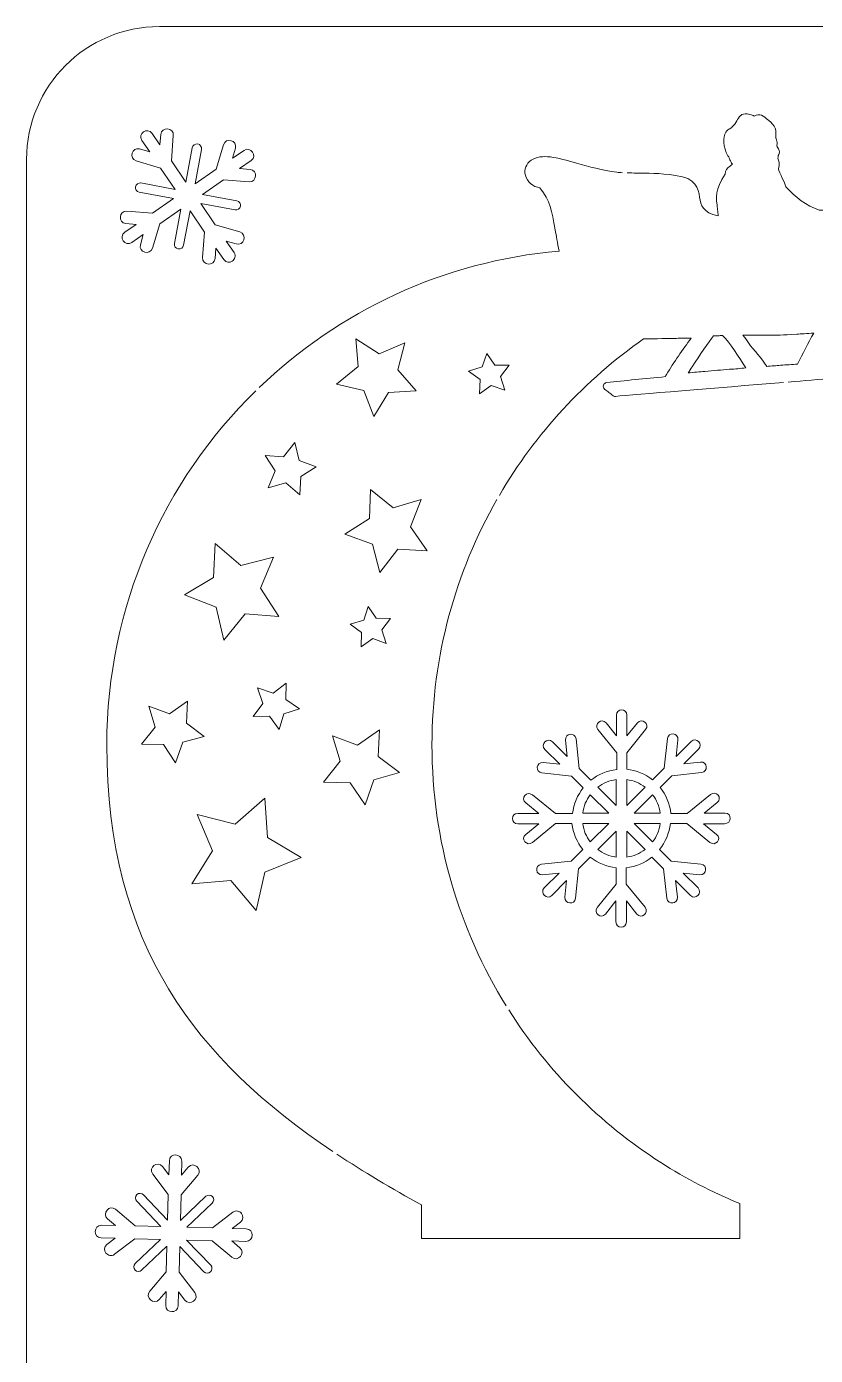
# Model space of a CAD drawing. Header units: inches. Extents: x 0 to 152, y 0 to 203.
# Drawn here: x 0 to 74.3, y 77.9 to 203.2 of the extents above; entities that cross this region are included whole.
import ezdxf

# ---------------------------------------------------------------- set-up
doc = ezdxf.new("R2010")
doc.units = ezdxf.units.IN
doc.header["$MEASUREMENT"] = 0
doc.layers.add('_U+0421_U+043B_U+043E_U+0439 1', color=7, linetype='Continuous')

msp = doc.modelspace()

# ---------------------------------------------------------------- linework, layer by layer
at = {"layer": '_U+0421_U+043B_U+043E_U+0439 1', "color": 1, "lineweight": 5, "true_color": 0xff0000}
for points in [[(34.98, 170.83), (35.64, 173.37), (33.22, 172.34), (31.01, 173.75), (31.24, 171.14), (29.21, 169.47), (31.77, 168.87), (32.73, 166.43), (34.09, 168.68), (36.71, 168.84), (34.98, 170.83)], [(45.47, 171.26), (44.12, 171.27), (43.36, 172.38), (42.94, 171.1), (41.65, 170.72), (42.73, 169.93), (42.69, 168.58), (43.79, 169.37), (45.06, 168.91), (44.64, 170.19), (45.47, 171.26)], [(25.69, 162.29), (25.29, 163.97), (24.2, 162.63), (22.48, 162.76), (23.42, 161.32), (22.76, 159.72), (24.43, 160.17), (25.74, 159.05), (25.83, 160.77), (27.3, 161.67), (25.69, 162.29)], [(36.18, 156.03), (37.17, 158.59), (34.53, 157.82), (32.4, 159.56), (32.32, 156.81), (30, 155.32), (32.59, 154.39), (33.3, 151.73), (34.98, 153.91), (37.73, 153.75), (36.18, 156.03)], [(22.05, 150.24), (23.28, 153.18), (20.2, 152.37), (17.78, 154.45), (17.6, 151.26), (14.88, 149.61), (17.85, 148.45), (18.58, 145.35), (20.6, 147.82), (23.77, 147.56), (22.05, 150.24)], [(34.3, 147.39), (32.95, 147.4), (32.19, 148.51), (31.77, 147.23), (30.48, 146.85), (31.56, 146.06), (31.52, 144.71), (32.61, 145.5), (33.88, 145.04), (33.48, 146.33), (34.3, 147.39)], [(24.44, 139.74), (24.45, 141.28), (23.22, 140.35), (21.76, 140.83), (22.27, 139.37), (21.36, 138.13), (22.9, 138.16), (23.8, 136.91), (24.24, 138.39), (25.71, 138.86), (24.44, 139.74)], [(15.07, 137.52), (15.16, 139.58), (13.47, 138.4), (11.53, 139.13), (12.13, 137.15), (10.84, 135.54), (12.91, 135.49), (14.04, 133.77), (14.72, 135.72), (16.72, 136.27), (15.07, 137.52)], [(33.13, 134.37), (33.25, 136.88), (31.18, 135.45), (28.82, 136.33), (29.56, 133.92), (27.98, 131.96), (30.5, 131.9), (31.89, 129.8), (32.71, 132.18), (35.14, 132.85), (33.13, 134.37)], [(22.69, 126.74), (22.44, 130.44), (19.66, 127.99), (16.07, 128.89), (17.53, 125.49), (15.56, 122.35), (19.25, 122.69), (21.63, 119.85), (22.44, 123.47), (25.88, 124.84), (22.69, 126.74)]]:
    msp.add_lwpolyline(points, dxfattribs=at)
for points, knots in [([(139.88, 0), (139.88, 0), (12.52, 0), (12.52, 0), (5.61, 0), (0, 5.61), (0, 12.52), (0, 12.52), (0, 190.68), (0, 190.68), (0, 197.59), (5.61, 203.2), (12.52, 203.2), (12.52, 203.2), (139.88, 203.2), (139.88, 203.2), (146.79, 203.2), (152.4, 197.59), (152.4, 190.68), (152.4, 190.68), (152.4, 12.52), (152.4, 12.52), (152.4, 5.61), (146.79, 0), (139.88, 0)], [0, 0, 0, 0, 1, 1, 1, 2, 2, 2, 3, 3, 3, 4, 4, 4, 5, 5, 5, 6, 6, 6, 7, 7, 7, 8, 8, 8, 8]), ([(56.59, 189.41), (56.88, 189.4), (57.18, 189.39), (57.5, 189.39), (58.47, 189.39), (59.58, 189.38), (61.15, 189.17), (63.1, 188.93), (63.28, 187.92), (63.42, 187.11), (63.55, 186.34), (63.66, 185.67), (65.18, 185.35), (65.16, 185.55), (65.13, 185.74), (65.11, 185.91), (64.96, 187.15), (64.87, 187.84), (65.82, 189.28), (65.8, 189.67), (66.03, 189.84), (66.23, 190), (66.31, 190.06), (66.41, 190.14), (66.51, 190.24), (66.4, 190.36), (66.34, 190.49), (66.28, 190.63), (66.24, 190.74), (66.19, 190.86), (66.09, 191.01), (65.61, 191.83), (65.62, 192.79), (65.9, 193.23), (66.03, 193.42), (66.16, 193.51), (66.26, 193.57), (66.36, 193.63), (66.45, 193.68), (66.58, 193.84), (66.79, 194.08), (66.91, 194.27), (67, 194.43), (67.24, 194.84), (67.46, 195.11), (68.15, 194.91), (68.31, 194.88), (68.44, 194.82), (68.55, 194.76), (69.04, 195.1), (69.49, 194.72), (69.83, 194.43), (70.62, 193.81), (70.65, 193.45), (70.6, 192.67), (70.61, 192.66), (70.61, 192.65), (70.62, 192.64), (70.67, 192.51), (70.75, 192.32), (70.71, 192.11), (70.71, 192.05), (70.69, 192), (70.68, 191.95), (70.7, 191.89), (70.74, 191.83), (70.78, 191.77), (70.87, 191.63), (71, 191.44), (70.92, 191.22), (70.9, 191.16), (70.88, 191.1), (70.82, 191.05), (70.83, 190.96), (70.82, 190.88), (70.78, 190.79), (70.89, 190.57), (70.99, 190.22), (70.86, 189.78), (70.83, 189.65), (71.07, 189.17), (71.2, 188.92), (71.36, 188.61), (71.49, 188.33), (71.54, 188.09), (72.41, 187.1), (73.49, 186.33), (74.69, 185.88), (74.69, 185.88), (74.71, 185.88), (74.71, 185.88), (75.58, 185.96), (76.3, 185.26), (76.67, 184.53), (78.32, 184.05), (79.99, 183.68), (81.68, 183.42), (81.69, 185.26), (81.94, 187.02), (83.72, 187.25), (84.51, 187.36), (85.19, 187.1), (85.56, 186.53), (85.93, 185.98), (85.95, 185.24), (85.61, 184.67), (85.41, 184.33), (84.85, 183.73), (84.18, 183.91), (84.07, 183.94), (83.97, 183.99), (83.88, 184.06), (83.94, 183.84), (84.02, 183.53), (84.16, 183.11), (86.61, 182.88), (89.08, 182.89), (91.55, 183.13), (91.43, 183.41), (91.32, 183.74), (91.33, 184.23), (90.98, 184.27), (90.67, 184.45), (90.47, 184.73), (90.24, 185.06), (90.22, 185.46), (90.43, 185.82), (90.51, 185.95), (90.68, 186.02), (90.83, 185.97), (91.86, 185.68), (91.9, 185.71), (92.22, 185.95), (92.65, 186.26), (93.37, 186.78), (95.78, 187.33)], [0, 0, 0, 0, 1, 1, 1, 2, 2, 2, 3, 3, 3, 4, 4, 4, 5, 5, 5, 6, 6, 6, 7, 7, 7, 8, 8, 8, 9, 9, 9, 10, 10, 10, 11, 11, 11, 12, 12, 12, 13, 13, 13, 14, 14, 14, 15, 15, 15, 16, 16, 16, 17, 17, 17, 18, 18, 18, 19, 19, 19, 20, 20, 20, 21, 21, 21, 22, 22, 22, 23, 23, 23, 24, 24, 24, 25, 25, 25, 26, 26, 26, 27, 27, 27, 28, 28, 28, 29, 29, 29, 30, 30, 30, 31, 31, 31, 32, 32, 32, 33, 33, 33, 34, 34, 34, 35, 35, 35, 36, 36, 36, 37, 37, 37, 38, 38, 38, 39, 39, 39, 40, 40, 40, 41, 41, 41, 42, 42, 42, 43, 43, 43, 44, 44, 44, 45, 45, 45, 45]), ([(21.92, 169.16), (29.39, 176.35), (39.25, 181.07), (50.18, 182.03), (50.02, 182.81), (49.91, 183.48), (49.81, 184.04), (49.49, 185.89), (49.34, 186.76), (48.37, 187.98), (47.71, 188.1), (47.16, 188.58), (47, 189.19), (46.86, 189.73), (47.06, 190.26), (47.56, 190.6), (48.51, 191.26), (49.98, 190.84), (51.83, 190.32), (52.97, 190), (54.27, 189.63), (55.62, 189.47), (55.8, 189.45), (55.96, 189.43), (56.14, 189.42)], [0, 0, 0, 0, 1, 1, 1, 2, 2, 2, 3, 3, 3, 4, 4, 4, 5, 5, 5, 6, 6, 6, 7, 7, 7, 8, 8, 8, 8]), ([(71.75, 169.68), (74.81, 169.93), (77.56, 170.16), (79.22, 170.29), (80.33, 170.38), (81, 170.45), (81.02, 170.44), (81.14, 170.45), (81.26, 170.46), (81.38, 170.47), (84.49, 170.74), (86.04, 171.89), (86.79, 172.84), (87.47, 173.69), (87.75, 174.7), (87.59, 175.68), (87.49, 176.28), (87.23, 176.81), (86.92, 177.23), (86.52, 177.87), (85.95, 178.42), (85.32, 178.9), (85.23, 179.59), (85.04, 180.29), (84.83, 180.97), (86.98, 180.77), (89.18, 180.81), (91.38, 181.09), (91.26, 180.91), (91.14, 180.79), (91.04, 180.69), (90.52, 180.17), (90.43, 179.81), (90.84, 177.73), (90.97, 177.05), (90.97, 177.03), (90.92, 176.71), (90.9, 176.54), (90.87, 176.31), (90.84, 175.93), (90.8, 175.54), (90.78, 175.25), (90.96, 175.08), (91.02, 175.01), (91.12, 174.97), (91.21, 174.96), (91.3, 174.83), (91.44, 174.74), (91.62, 174.68), (91.89, 174.6), (92.31, 174.59), (92.69, 174.8), (92.79, 174.86), (92.85, 174.97), (92.86, 175.09), (92.87, 175.21), (92.82, 175.32), (92.72, 175.39), (92.49, 175.56), (92.37, 175.76), (92.31, 176.1), (91.87, 178.53), (92.04, 179.1), (92.9, 179.94), (93.22, 180.26), (93.48, 180.42), (93.76, 180.6), (94.08, 180.79), (94.4, 180.98), (94.78, 181.38), (94.71, 181.23), (94.66, 181.1), (94.62, 181), (94.47, 180.62), (94.46, 180.61), (94.4, 180.54), (94.36, 180.51), (94.33, 180.49), (94.3, 180.46), (94.19, 180.38), (94.05, 180.27), (94, 180.07), (93.9, 179.64), (94.3, 179.39), (94.69, 179.14), (94.79, 179.08), (94.89, 179.02), (95, 178.94), (95.33, 178.73), (95.43, 178.62), (95.54, 178.49), (95.66, 178.35), (95.81, 178.19), (96.22, 177.92), (96.22, 177.92), (96.32, 177.86), (96.32, 177.86), (97.3, 177.23), (97.44, 177.13), (97.46, 176.84), (97.45, 176.81), (97.43, 176.75), (97.44, 176.67), (97.45, 176.58), (97.49, 176.49), (97.56, 176.43), (97.68, 176.33), (97.81, 176.31), (97.91, 176.3), (97.92, 176.25), (97.94, 176.18), (97.98, 176.11), (98.1, 175.85), (98.28, 175.68), (98.51, 175.6), (98.67, 175.54), (98.93, 175.51), (99.23, 175.68), (99.38, 175.76), (99.45, 175.94), (99.4, 176.1), (98.98, 177.38), (98.81, 177.54), (98.23, 177.95), (98.23, 177.95), (98.1, 178.04), (98.1, 178.04), (96.5, 179.25), (96.3, 179.62), (96.28, 179.7), (96.18, 180.11), (96.74, 180.66), (97.11, 181.03), (97.18, 181.1), (97.25, 181.16), (97.31, 181.23), (97.76, 181.18), (98.29, 181.21), (98.74, 181.25)], [0, 0, 0, 0, 1, 1, 1, 2, 2, 2, 3, 3, 3, 4, 4, 4, 5, 5, 5, 6, 6, 6, 7, 7, 7, 8, 8, 8, 9, 9, 9, 10, 10, 10, 11, 11, 11, 12, 12, 12, 13, 13, 13, 14, 14, 14, 15, 15, 15, 16, 16, 16, 17, 17, 17, 18, 18, 18, 19, 19, 19, 20, 20, 20, 21, 21, 21, 22, 22, 22, 23, 23, 23, 24, 24, 24, 25, 25, 25, 26, 26, 26, 27, 27, 27, 28, 28, 28, 29, 29, 29, 30, 30, 30, 31, 31, 31, 32, 32, 32, 33, 33, 33, 34, 34, 34, 35, 35, 35, 36, 36, 36, 37, 37, 37, 38, 38, 38, 39, 39, 39, 40, 40, 40, 41, 41, 41, 42, 42, 42, 43, 43, 43, 44, 44, 44, 45, 45, 45, 46, 46, 46, 46]), ([(72.58, 174.2), (71.05, 174.1), (71.05, 174.1), (69.14, 174.1), (68.71, 174.09), (68.17, 174.09), (67.5, 174.09), (67.68, 173.86), (67.85, 173.63), (68.01, 173.39), (68.56, 172.62), (69.25, 171.96), (69.74, 171.16), (70.19, 171.19), (70.63, 171.22), (71.04, 171.26), (71.61, 171.3), (72.15, 171.34), (72.63, 171.37), (73.13, 172.36), (73.62, 173.35), (74.18, 174.29), (73.5, 174.25), (72.98, 174.22), (72.58, 174.2)], [0, 0, 0, 0, 1, 1, 1, 2, 2, 2, 3, 3, 3, 4, 4, 4, 5, 5, 5, 6, 6, 6, 7, 7, 7, 8, 8, 8, 8]), ([(44.55, 158.99), (47.96, 164.84), (52.61, 169.88), (58.14, 173.76), (58.89, 173.75), (59.87, 173.77), (61.24, 173.8), (61.66, 173.81), (62.13, 173.82), (62.63, 173.82), (61.8, 172.72), (61.02, 171.57), (60.29, 170.39), (60.25, 170.32), (60.22, 170.25), (60.21, 170.19), (58.26, 170.01), (56.34, 169.81), (54.66, 169.63), (54.52, 169.62), (54.4, 169.52), (54.36, 169.38), (54.32, 169.25), (54.36, 169.1), (54.47, 169.01), (54.6, 168.9), (54.73, 168.8), (54.86, 168.7), (54.98, 168.61), (55.1, 168.51), (55.23, 168.41), (55.3, 168.35), (55.39, 168.32), (55.48, 168.33), (57.44, 168.5), (64.96, 169.12), (71.31, 169.64)], [0, 0, 0, 0, 1, 1, 1, 2, 2, 2, 3, 3, 3, 4, 4, 4, 5, 5, 5, 6, 6, 6, 7, 7, 7, 8, 8, 8, 9, 9, 9, 10, 10, 10, 11, 11, 11, 12, 12, 12, 12]), ([(65.57, 174.06), (65.44, 174.06), (65.3, 174.05), (65.16, 174.05), (65.02, 174.04), (64.88, 174.04), (64.74, 174.04), (64.21, 173.42), (63.45, 172.25), (62.72, 171.13), (62.59, 170.93), (62.47, 170.73), (62.34, 170.54), (62.87, 170.6), (63.4, 170.64), (63.92, 170.69), (64.7, 170.76), (65.48, 170.82), (66.24, 170.88), (66.76, 170.92), (67.26, 170.96), (67.76, 171.01), (67.18, 171.99), (66.28, 173.38), (65.57, 174.06)], [0, 0, 0, 0, 1, 1, 1, 2, 2, 2, 3, 3, 3, 4, 4, 4, 5, 5, 5, 6, 6, 6, 7, 7, 7, 8, 8, 8, 8]), ([(21.59, 168.85), (12.93, 160.37), (7.56, 148.54), (7.56, 135.47), (7.56, 116.56), (15.98, 105.77), (28.86, 97.12)], [0, 0, 0, 0, 1, 1, 1, 2, 2, 2, 2]), ([(44.32, 158.61), (40.42, 151.78), (38.2, 143.89), (38.2, 135.47), (38.2, 126.44), (40.76, 118.01), (45.19, 110.86)], [0, 0, 0, 0, 1, 1, 1, 2, 2, 2, 2]), ([(45.43, 110.48), (49.09, 104.7), (53.99, 99.78), (59.75, 96.09), (62.1, 94.58), (64.59, 93.28), (67.21, 92.21), (67.21, 92.21), (67.21, 92.08), (67.21, 92.08), (67.21, 92.08), (67.21, 88.91), (67.21, 88.91), (67.21, 88.91), (37.21, 88.91), (37.21, 88.91), (37.21, 88.91), (37.21, 92.08), (37.21, 92.08), (34.41, 93.63), (31.74, 95.21), (29.24, 96.87)], [0, 0, 0, 0, 1, 1, 1, 2, 2, 2, 3, 3, 3, 4, 4, 4, 5, 5, 5, 6, 6, 6, 7, 7, 7, 7])]:
    msp.add_open_spline(points, degree=3, knots=knots, dxfattribs=at)
at = {"layer": '_U+0421_U+043B_U+043E_U+0439 1', "color": 7, "lineweight": 5, "true_color": 0xffffff}
for points, knots in [([(9.45, 185.8), (9.45, 185.8), (11.85, 185.61), (11.85, 185.61), (11.85, 185.61), (13.84, 186.98), (13.84, 186.98), (13.84, 186.98), (10.61, 187.58), (10.61, 187.58), (10.37, 187.63), (10.21, 187.86), (10.25, 188.1), (10.3, 188.33), (10.53, 188.49), (10.77, 188.45), (10.77, 188.45), (14, 187.85), (14, 187.85), (14, 187.85), (12.63, 189.85), (12.63, 189.85), (12.63, 189.85), (10.33, 190.53), (10.33, 190.53), (9.59, 190.75), (9.92, 191.88), (10.65, 191.66), (10.65, 191.66), (11.6, 191.38), (11.6, 191.38), (11.6, 191.38), (10.86, 192.47), (10.86, 192.47), (10.42, 193.1), (11.39, 193.76), (11.82, 193.13), (11.82, 193.13), (12.57, 192.05), (12.57, 192.05), (12.57, 192.05), (12.65, 193.03), (12.65, 193.03), (12.68, 193.4), (12.99, 193.59), (13.28, 193.55), (13.59, 193.53), (13.86, 193.31), (13.82, 192.93), (13.82, 192.93), (13.64, 190.54), (13.64, 190.54), (13.64, 190.54), (15.01, 188.54), (15.01, 188.54), (15.01, 188.54), (15.61, 191.78), (15.61, 191.78), (15.65, 192.01), (15.89, 192.17), (16.12, 192.13), (16.35, 192.09), (16.52, 191.85), (16.47, 191.62), (16.47, 191.62), (15.87, 188.38), (15.87, 188.38), (15.87, 188.38), (17.87, 189.76), (17.87, 189.76), (17.87, 189.76), (18.55, 192.06), (18.55, 192.06), (18.66, 192.42), (19, 192.51), (19.28, 192.44), (19.56, 192.37), (19.78, 192.09), (19.68, 191.73), (19.68, 191.73), (19.4, 190.78), (19.4, 190.78), (19.4, 190.78), (20.49, 191.53), (20.49, 191.53), (21.12, 191.96), (21.79, 191), (21.16, 190.56), (21.16, 190.56), (20.07, 189.81), (20.07, 189.81), (20.07, 189.81), (21.06, 189.73), (21.06, 189.73), (21.8, 189.67), (21.72, 188.51), (20.96, 188.56), (20.96, 188.56), (18.56, 188.75), (18.56, 188.75), (18.56, 188.75), (16.57, 187.38), (16.57, 187.38), (16.57, 187.38), (19.8, 186.78), (19.8, 186.78), (20.03, 186.73), (20.2, 186.5), (20.15, 186.26), (20.11, 186.03), (19.87, 185.87), (19.64, 185.91), (19.64, 185.91), (16.41, 186.51), (16.41, 186.51), (16.41, 186.51), (17.78, 184.51), (17.78, 184.51), (17.78, 184.51), (20.08, 183.83), (20.08, 183.83), (20.82, 183.61), (20.49, 182.48), (19.75, 182.7), (19.75, 182.7), (18.81, 182.98), (18.81, 182.98), (18.81, 182.98), (19.55, 181.89), (19.55, 181.89), (19.77, 181.58), (19.62, 181.24), (19.38, 181.08), (19.15, 180.92), (18.8, 180.91), (18.58, 181.23), (18.58, 181.23), (17.84, 182.31), (17.84, 182.31), (17.84, 182.31), (17.76, 181.33), (17.76, 181.33), (17.72, 180.96), (17.41, 180.77), (17.13, 180.81), (16.82, 180.83), (16.55, 181.05), (16.59, 181.43), (16.59, 181.43), (16.77, 183.82), (16.77, 183.82), (16.77, 183.82), (15.4, 185.82), (15.4, 185.82), (15.4, 185.82), (14.8, 182.58), (14.8, 182.58), (14.76, 182.35), (14.52, 182.19), (14.29, 182.23), (14.05, 182.27), (13.89, 182.51), (13.94, 182.74), (13.94, 182.74), (14.53, 185.98), (14.53, 185.98), (14.53, 185.98), (12.54, 184.61), (12.54, 184.61), (12.54, 184.61), (11.85, 182.3), (11.85, 182.3), (11.75, 181.94), (11.41, 181.85), (11.13, 181.92), (10.85, 181.99), (10.62, 182.27), (10.73, 182.63), (10.73, 182.63), (11, 183.58), (11, 183.58), (11, 183.58), (9.92, 182.83), (9.92, 182.83), (9.29, 182.4), (8.62, 183.36), (9.25, 183.8), (9.25, 183.8), (10.34, 184.55), (10.34, 184.55), (10.34, 184.55), (9.35, 184.63), (9.35, 184.63), (8.61, 184.69), (8.68, 185.85), (9.45, 185.8)], [0, 0, 0, 0, 1, 1, 1, 2, 2, 2, 3, 3, 3, 4, 4, 4, 5, 5, 5, 6, 6, 6, 7, 7, 7, 8, 8, 8, 9, 9, 9, 10, 10, 10, 11, 11, 11, 12, 12, 12, 13, 13, 13, 14, 14, 14, 15, 15, 15, 16, 16, 16, 17, 17, 17, 18, 18, 18, 19, 19, 19, 20, 20, 20, 21, 21, 21, 22, 22, 22, 23, 23, 23, 24, 24, 24, 25, 25, 25, 26, 26, 26, 27, 27, 27, 28, 28, 28, 29, 29, 29, 30, 30, 30, 31, 31, 31, 32, 32, 32, 33, 33, 33, 34, 34, 34, 35, 35, 35, 36, 36, 36, 37, 37, 37, 38, 38, 38, 39, 39, 39, 40, 40, 40, 41, 41, 41, 42, 42, 42, 43, 43, 43, 44, 44, 44, 45, 45, 45, 46, 46, 46, 47, 47, 47, 48, 48, 48, 49, 49, 49, 50, 50, 50, 51, 51, 51, 52, 52, 52, 53, 53, 53, 54, 54, 54, 55, 55, 55, 56, 56, 56, 57, 57, 57, 58, 58, 58, 59, 59, 59, 60, 60, 60, 61, 61, 61, 62, 62, 62, 63, 63, 63, 64, 64, 64, 65, 65, 65, 65]), ([(46.29, 128.02), (46.29, 128.02), (48.26, 128.02), (48.26, 128.02), (48.26, 128.02), (47.03, 127.03), (47.03, 127.03), (46.51, 126.62), (47.14, 125.85), (47.66, 126.26), (47.66, 126.26), (49.85, 128.05), (49.85, 128.05), (49.85, 128.05), (51.39, 128.05), (51.39, 128.05), (51.5, 127.14), (51.86, 126.29), (52.4, 125.61), (52.4, 125.61), (51.31, 124.51), (51.31, 124.51), (51.31, 124.51), (48.51, 124.21), (48.51, 124.21), (47.85, 124.12), (47.96, 123.14), (48.62, 123.22), (48.62, 123.22), (50.18, 123.38), (50.18, 123.38), (50.18, 123.38), (48.78, 121.98), (48.78, 121.98), (48.32, 121.52), (49.03, 120.8), (49.5, 121.27), (49.5, 121.27), (50.89, 122.67), (50.89, 122.67), (50.89, 122.67), (50.73, 121.11), (50.73, 121.11), (50.68, 120.45), (51.66, 120.34), (51.72, 121), (51.72, 121), (52.02, 123.79), (52.02, 123.79), (52.02, 123.79), (53.12, 124.89), (53.12, 124.89), (53.8, 124.34), (54.65, 123.99), (55.56, 123.88), (55.56, 123.88), (55.56, 122.34), (55.56, 122.34), (55.56, 122.34), (53.78, 120.15), (53.78, 120.15), (53.36, 119.62), (54.13, 118.99), (54.54, 119.51), (54.54, 119.51), (55.53, 120.75), (55.53, 120.75), (55.53, 120.75), (55.53, 118.77), (55.53, 118.77), (55.53, 118.12), (56.52, 118.12), (56.52, 118.77), (56.52, 118.77), (56.52, 120.75), (56.52, 120.75), (56.52, 120.75), (57.51, 119.51), (57.51, 119.51), (57.92, 118.99), (58.69, 119.62), (58.28, 120.15), (58.28, 120.15), (56.49, 122.34), (56.49, 122.34), (56.49, 122.34), (56.49, 123.88), (56.49, 123.88), (57.42, 123.99), (58.25, 124.34), (58.93, 124.89), (58.93, 124.89), (60.03, 123.79), (60.03, 123.79), (60.03, 123.79), (60.33, 121), (60.33, 121), (60.42, 120.34), (61.4, 120.45), (61.32, 121.11), (61.32, 121.11), (61.16, 122.67), (61.16, 122.67), (61.16, 122.67), (62.56, 121.27), (62.56, 121.27), (63.02, 120.8), (63.73, 121.52), (63.27, 121.98), (63.27, 121.98), (61.87, 123.38), (61.87, 123.38), (61.87, 123.38), (63.43, 123.22), (63.43, 123.22), (64.09, 123.16), (64.2, 124.15), (63.54, 124.21), (63.54, 124.21), (60.74, 124.51), (60.74, 124.51), (60.74, 124.51), (59.65, 125.61), (59.65, 125.61), (60.2, 126.29), (60.55, 127.14), (60.66, 128.05), (60.66, 128.05), (62.2, 128.05), (62.2, 128.05), (62.2, 128.05), (64.39, 126.26), (64.39, 126.26), (64.91, 125.85), (65.55, 126.62), (65.02, 127.03), (65.02, 127.03), (63.79, 128.02), (63.79, 128.02), (63.79, 128.02), (65.76, 128.02), (65.76, 128.02), (66.48, 128.05), (66.48, 129.03), (65.82, 129.03), (65.82, 129.03), (63.84, 129.03), (63.84, 129.03), (63.84, 129.03), (65.08, 130.02), (65.08, 130.02), (65.6, 130.43), (64.97, 131.2), (64.45, 130.79), (64.45, 130.79), (62.25, 129.01), (62.25, 129.01), (62.25, 129.01), (60.72, 129.01), (60.72, 129.01), (60.61, 129.94), (60.25, 130.76), (59.7, 131.45), (59.7, 131.45), (60.8, 132.55), (60.8, 132.55), (60.8, 132.55), (63.6, 132.85), (63.6, 132.85), (64.26, 132.93), (64.15, 133.92), (63.49, 133.84), (63.49, 133.84), (61.92, 133.67), (61.92, 133.67), (61.92, 133.67), (63.32, 135.07), (63.32, 135.07), (63.79, 135.54), (63.08, 136.25), (62.61, 135.78), (62.61, 135.78), (61.21, 134.38), (61.21, 134.38), (61.21, 134.38), (61.38, 135.95), (61.38, 135.95), (61.43, 136.61), (60.44, 136.72), (60.39, 136.06), (60.39, 136.06), (60.09, 133.26), (60.09, 133.26), (60.09, 133.26), (58.99, 132.16), (58.99, 132.16), (58.3, 132.71), (57.45, 133.07), (56.55, 133.18), (56.55, 133.18), (56.55, 134.71), (56.55, 134.71), (56.55, 134.71), (58.33, 136.91), (58.33, 136.91), (58.74, 137.43), (57.97, 138.06), (57.56, 137.54), (57.56, 137.54), (56.57, 136.31), (56.57, 136.31), (56.57, 136.31), (56.57, 138.28), (56.57, 138.28), (56.57, 138.94), (55.59, 138.94), (55.59, 138.28), (55.59, 138.28), (55.59, 136.31), (55.59, 136.31), (55.59, 136.31), (54.6, 137.54), (54.6, 137.54), (54.19, 138.06), (53.42, 137.43), (53.83, 136.91), (53.83, 136.91), (55.61, 134.71), (55.61, 134.71), (55.61, 134.71), (55.61, 133.15), (55.61, 133.15), (54.71, 133.04), (53.86, 132.68), (53.17, 132.13), (53.17, 132.13), (52.07, 133.23), (52.07, 133.23), (52.07, 133.23), (51.77, 136.03), (51.77, 136.03), (51.69, 136.69), (50.7, 136.58), (50.79, 135.92), (50.79, 135.92), (50.95, 134.36), (50.95, 134.36), (50.95, 134.36), (49.55, 135.76), (49.55, 135.76), (49.08, 136.22), (48.37, 135.51), (48.84, 135.04), (48.84, 135.04), (50.24, 133.64), (50.24, 133.64), (50.24, 133.64), (48.67, 133.81), (48.67, 133.81), (48.01, 133.86), (47.9, 132.88), (48.56, 132.82), (48.56, 132.82), (51.36, 132.52), (51.36, 132.52), (51.36, 132.52), (52.46, 131.42), (52.46, 131.42), (51.91, 130.74), (51.55, 129.91), (51.44, 128.98), (51.44, 128.98), (49.85, 128.98), (49.85, 128.98), (49.85, 128.98), (47.66, 130.76), (47.66, 130.76), (47.14, 131.17), (46.51, 130.41), (47.03, 129.99), (47.03, 129.99), (48.26, 129.01), (48.26, 129.01), (48.26, 129.01), (46.29, 129.01), (46.29, 129.01), (45.63, 129.01), (45.63, 128.02), (46.29, 128.02)], [0, 0, 0, 0, 1, 1, 1, 2, 2, 2, 3, 3, 3, 4, 4, 4, 5, 5, 5, 6, 6, 6, 7, 7, 7, 8, 8, 8, 9, 9, 9, 10, 10, 10, 11, 11, 11, 12, 12, 12, 13, 13, 13, 14, 14, 14, 15, 15, 15, 16, 16, 16, 17, 17, 17, 18, 18, 18, 19, 19, 19, 20, 20, 20, 21, 21, 21, 22, 22, 22, 23, 23, 23, 24, 24, 24, 25, 25, 25, 26, 26, 26, 27, 27, 27, 28, 28, 28, 29, 29, 29, 30, 30, 30, 31, 31, 31, 32, 32, 32, 33, 33, 33, 34, 34, 34, 35, 35, 35, 36, 36, 36, 37, 37, 37, 38, 38, 38, 39, 39, 39, 40, 40, 40, 41, 41, 41, 42, 42, 42, 43, 43, 43, 44, 44, 44, 45, 45, 45, 46, 46, 46, 47, 47, 47, 48, 48, 48, 49, 49, 49, 50, 50, 50, 51, 51, 51, 52, 52, 52, 53, 53, 53, 54, 54, 54, 55, 55, 55, 56, 56, 56, 57, 57, 57, 58, 58, 58, 59, 59, 59, 60, 60, 60, 61, 61, 61, 62, 62, 62, 63, 63, 63, 64, 64, 64, 65, 65, 65, 66, 66, 66, 67, 67, 67, 68, 68, 68, 69, 69, 69, 70, 70, 70, 71, 71, 71, 72, 72, 72, 73, 73, 73, 74, 74, 74, 75, 75, 75, 76, 76, 76, 77, 77, 77, 78, 78, 78, 79, 79, 79, 80, 80, 80, 81, 81, 81, 82, 82, 82, 83, 83, 83, 84, 84, 84, 85, 85, 85, 86, 86, 86, 87, 87, 87, 88, 88, 88, 89, 89, 89, 90, 90, 90, 91, 91, 91, 92, 92, 92, 93, 93, 93, 94, 94, 94, 95, 95, 95, 96, 96, 96, 96]), ([(55.56, 132.19), (55.56, 132.19), (55.56, 129.75), (55.56, 129.75), (55.56, 129.75), (53.83, 131.48), (53.83, 131.48), (54.32, 131.86), (54.9, 132.11), (55.56, 132.19)], [0, 0, 0, 0, 1, 1, 1, 2, 2, 2, 3, 3, 3, 3]), ([(56.55, 132.19), (57.21, 132.11), (57.78, 131.86), (58.28, 131.48), (58.28, 131.48), (56.55, 129.75), (56.55, 129.75), (56.55, 129.75), (56.55, 132.19), (56.55, 132.19)], [0, 0, 0, 0, 1, 1, 1, 2, 2, 2, 3, 3, 3, 3]), ([(53.12, 130.76), (53.12, 130.76), (54.85, 129.03), (54.85, 129.03), (54.85, 129.03), (52.4, 129.03), (52.4, 129.03), (52.49, 129.69), (52.73, 130.27), (53.12, 130.76)], [0, 0, 0, 0, 1, 1, 1, 2, 2, 2, 3, 3, 3, 3]), ([(59.7, 129.03), (59.7, 129.03), (57.26, 129.03), (57.26, 129.03), (57.26, 129.03), (58.99, 130.76), (58.99, 130.76), (59.37, 130.27), (59.62, 129.69), (59.7, 129.03)], [0, 0, 0, 0, 1, 1, 1, 2, 2, 2, 3, 3, 3, 3]), ([(54.85, 128.05), (54.85, 128.05), (53.12, 126.32), (53.12, 126.32), (52.73, 126.81), (52.49, 127.39), (52.4, 128.05), (52.4, 128.05), (54.85, 128.05), (54.85, 128.05)], [0, 0, 0, 0, 1, 1, 1, 2, 2, 2, 3, 3, 3, 3]), ([(58.99, 126.32), (58.99, 126.32), (57.26, 128.05), (57.26, 128.05), (57.26, 128.05), (59.7, 128.05), (59.7, 128.05), (59.62, 127.39), (59.37, 126.81), (58.99, 126.32)], [0, 0, 0, 0, 1, 1, 1, 2, 2, 2, 3, 3, 3, 3]), ([(55.56, 124.89), (54.9, 124.97), (54.32, 125.22), (53.83, 125.61), (53.83, 125.61), (55.56, 127.33), (55.56, 127.33), (55.56, 127.33), (55.56, 124.89), (55.56, 124.89)], [0, 0, 0, 0, 1, 1, 1, 2, 2, 2, 3, 3, 3, 3]), ([(56.55, 127.33), (56.55, 127.33), (58.28, 125.61), (58.28, 125.61), (57.78, 125.22), (57.21, 124.97), (56.55, 124.89), (56.55, 124.89), (56.55, 127.33), (56.55, 127.33)], [0, 0, 0, 0, 1, 1, 1, 2, 2, 2, 3, 3, 3, 3]), ([(13.14, 83.92), (13.14, 83.92), (12.5, 83.17), (12.5, 83.17), (12.25, 82.89), (11.89, 82.92), (11.68, 83.12), (11.45, 83.32), (11.36, 83.66), (11.61, 83.94), (11.61, 83.94), (13.16, 85.77), (13.16, 85.77), (13.16, 85.77), (13.22, 88.19), (13.22, 88.19), (13.22, 88.19), (10.84, 85.92), (10.84, 85.92), (10.67, 85.76), (10.38, 85.77), (10.22, 85.94), (10.05, 86.11), (10.06, 86.4), (10.23, 86.56), (10.23, 86.56), (12.61, 88.83), (12.61, 88.83), (12.61, 88.83), (10.19, 88.89), (10.19, 88.89), (10.19, 88.89), (8.29, 87.43), (8.29, 87.43), (7.99, 87.19), (7.66, 87.32), (7.48, 87.54), (7.29, 87.76), (7.27, 88.12), (7.57, 88.35), (7.57, 88.35), (8.35, 88.96), (8.35, 88.96), (8.35, 88.96), (7.03, 88.99), (7.03, 88.99), (6.26, 89.01), (6.29, 90.18), (7.06, 90.17), (7.06, 90.17), (8.38, 90.13), (8.38, 90.13), (8.38, 90.13), (7.63, 90.77), (7.63, 90.77), (7.06, 91.27), (7.81, 92.16), (8.39, 91.67), (8.39, 91.67), (10.22, 90.11), (10.22, 90.11), (10.22, 90.11), (12.65, 90.05), (12.65, 90.05), (12.65, 90.05), (10.38, 92.43), (10.38, 92.43), (10.21, 92.6), (10.22, 92.89), (10.39, 93.06), (10.57, 93.22), (10.85, 93.21), (11.02, 93.04), (11.02, 93.04), (13.28, 90.66), (13.28, 90.66), (13.28, 90.66), (13.34, 93.08), (13.34, 93.08), (13.34, 93.08), (11.88, 94.99), (11.88, 94.99), (11.42, 95.6), (12.34, 96.32), (12.81, 95.71), (12.81, 95.71), (13.41, 94.92), (13.41, 94.92), (13.41, 94.92), (13.45, 96.24), (13.45, 96.24), (13.46, 97.01), (14.64, 96.98), (14.62, 96.21), (14.62, 96.21), (14.59, 94.89), (14.59, 94.89), (14.59, 94.89), (15.23, 95.65), (15.23, 95.65), (15.48, 95.93), (15.83, 95.89), (16.05, 95.7), (16.28, 95.5), (16.37, 95.16), (16.12, 94.88), (16.12, 94.88), (14.57, 93.05), (14.57, 93.05), (14.57, 93.05), (14.51, 90.63), (14.51, 90.63), (14.51, 90.63), (16.89, 92.9), (16.89, 92.9), (17.06, 93.06), (17.35, 93.05), (17.51, 92.88), (17.67, 92.71), (17.67, 92.42), (17.5, 92.26), (17.5, 92.26), (15.11, 89.99), (15.11, 89.99), (15.11, 89.99), (17.53, 89.93), (17.53, 89.93), (17.53, 89.93), (19.44, 91.39), (19.44, 91.39), (19.73, 91.63), (20.07, 91.5), (20.25, 91.28), (20.44, 91.06), (20.45, 90.7), (20.16, 90.46), (20.16, 90.46), (19.38, 89.86), (19.38, 89.86), (19.38, 89.86), (20.7, 89.83), (20.7, 89.83), (21.46, 89.81), (21.43, 88.63), (20.67, 88.65), (20.67, 88.65), (19.35, 88.69), (19.35, 88.69), (19.35, 88.69), (20.1, 88.04), (20.1, 88.04), (20.66, 87.55), (19.92, 86.66), (19.34, 87.15), (19.34, 87.15), (17.5, 88.71), (17.5, 88.71), (17.5, 88.71), (15.08, 88.77), (15.08, 88.77), (15.08, 88.77), (17.35, 86.39), (17.35, 86.39), (17.51, 86.21), (17.51, 85.93), (17.33, 85.76), (17.16, 85.6), (16.88, 85.61), (16.71, 85.78), (16.71, 85.78), (14.44, 88.16), (14.44, 88.16), (14.44, 88.16), (14.38, 85.74), (14.38, 85.74), (14.38, 85.74), (15.85, 83.83), (15.85, 83.83), (16.31, 83.22), (15.38, 82.5), (14.92, 83.11), (14.92, 83.11), (14.32, 83.9), (14.32, 83.9), (14.32, 83.9), (14.28, 82.58), (14.28, 82.58), (14.27, 82.19), (13.96, 82.01), (13.67, 82.02), (13.38, 82.02), (13.1, 82.22), (13.11, 82.61), (13.11, 82.61), (13.14, 83.92), (13.14, 83.92)], [0, 0, 0, 0, 1, 1, 1, 2, 2, 2, 3, 3, 3, 4, 4, 4, 5, 5, 5, 6, 6, 6, 7, 7, 7, 8, 8, 8, 9, 9, 9, 10, 10, 10, 11, 11, 11, 12, 12, 12, 13, 13, 13, 14, 14, 14, 15, 15, 15, 16, 16, 16, 17, 17, 17, 18, 18, 18, 19, 19, 19, 20, 20, 20, 21, 21, 21, 22, 22, 22, 23, 23, 23, 24, 24, 24, 25, 25, 25, 26, 26, 26, 27, 27, 27, 28, 28, 28, 29, 29, 29, 30, 30, 30, 31, 31, 31, 32, 32, 32, 33, 33, 33, 34, 34, 34, 35, 35, 35, 36, 36, 36, 37, 37, 37, 38, 38, 38, 39, 39, 39, 40, 40, 40, 41, 41, 41, 42, 42, 42, 43, 43, 43, 44, 44, 44, 45, 45, 45, 46, 46, 46, 47, 47, 47, 48, 48, 48, 49, 49, 49, 50, 50, 50, 51, 51, 51, 52, 52, 52, 53, 53, 53, 54, 54, 54, 55, 55, 55, 56, 56, 56, 57, 57, 57, 58, 58, 58, 59, 59, 59, 60, 60, 60, 61, 61, 61, 62, 62, 62, 63, 63, 63, 64, 64, 64, 65, 65, 65, 65])]:
    msp.add_open_spline(points, degree=3, knots=knots, dxfattribs=at)

doc.saveas('drawing.dxf')
